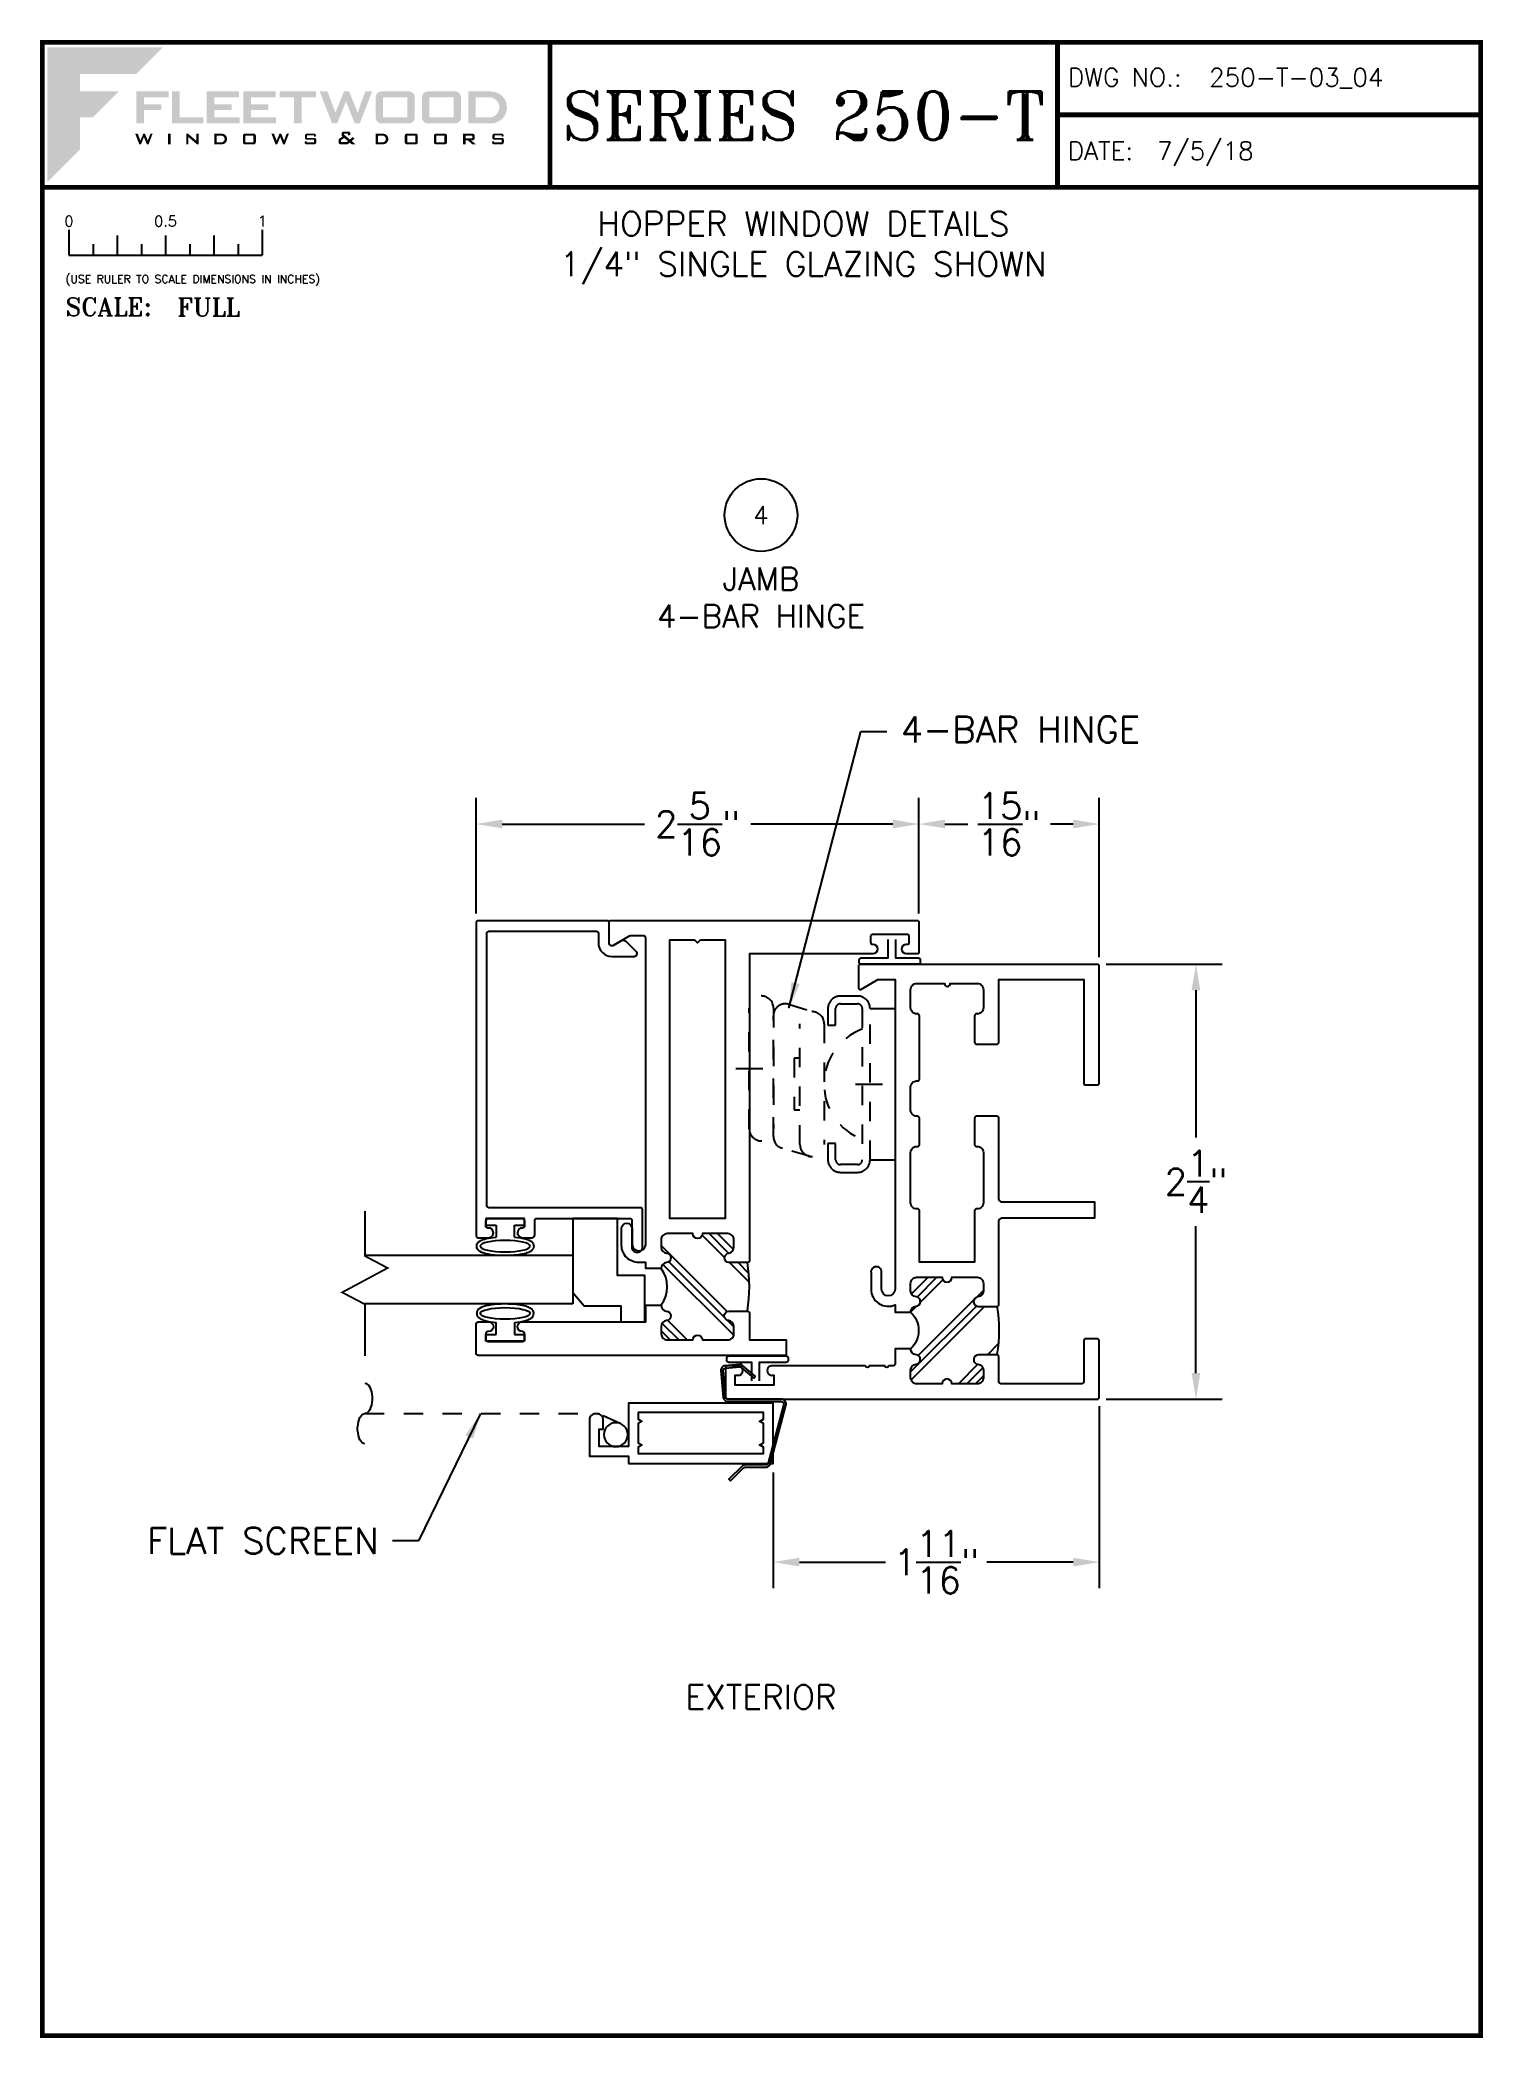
# Paper-space layout 'DETAIL 4' of a CAD drawing. Extents: x 0.3 to 7.8, y 0.1 to 10.4.
# The model-space entities are those that its viewports show. They can reach past a viewport. Long polylines and large blocks are cut down to what shows.
import ezdxf
from ezdxf.enums import TextEntityAlignment as Align

# ---------------------------------------------------------------- set-up
doc = ezdxf.new("R2010")
doc.units = 0
doc.header["$LTSCALE"] = 0.25
doc.header["$MEASUREMENT"] = 0
doc.linetypes.add('HIDDEN', pattern=[0.375, 0.25, -0.125])
doc.layers.get('0').update_dxf_attribs({"linetype": 'CONTINUOUS'})
doc.layers.get('DEFPOINTS').update_dxf_attribs({"linetype": 'CONTINUOUS'})
for name, color, linetype in [('DIM', 7, 'CONTINUOUS'), ('FRAME', 1, 'CONTINUOUS'), ('GLASS', 7, 'CONTINUOUS'), ('MISC', 7, 'CONTINUOUS'), ('SCREEN', 92, 'CONTINUOUS'), ('SCREEN_CLIP', 7, 'CONTINUOUS'), ('TEXT', 7, 'CONTINUOUS'), ('VENT', 5, 'CONTINUOUS')]:
    doc.layers.add(name, color=color, linetype=linetype)
doc.layers.add('VP', color=40, linetype='CONTINUOUS', plot=False)
doc.layers.get('VP').off()
doc.styles.add('ROMANS', font='romans')
doc.styles.add('ROMANT', font='romant')
doc.styles.add('SIMPLEX-094', font='simplex.shx', dxfattribs={"height": 0.094})
doc.styles.get("Standard").update_dxf_attribs({"font": 'simplex.shx'})
doc.dimstyles.new('FULL SCALE', dxfattribs={"dimscale": 0.75, "dimtxt": 0.18, "dimasz": 0.18, "dimexe": 0.18, "dimexo": 0.0625, "dimgap": 0.096, "dimtad": 0, "dimtih": 1, "dimtoh": 1, "dimdec": 4, "dimzin": 0, "dimdsep": 46, "dimlunit": 5, "dimtxsty": 'Standard', "dimcen": 0.09, "dimadec": 0, "dimazin": 0, "dimtfac": 1, "dimtdec": 4, "dimtofl": 0, "dimtmove": 0, "dimatfit": 3, "dimfxl": 0, "dimtolj": 1, "dimtzin": 0, "dimarcsym": 0})

# ---------------------------------------------------------------- blocks, each defined once
blk = doc.blocks.new('sectball')
blk.add_circle((0, 0), 0.125)
blk.add_attdef('NO', text='', height=0.062).set_placement((0, 0), align=Align.MIDDLE_CENTER)
for tag, p in [('LINE1', (0, -0.2588)), ('LINE2', (0, -0.3864)), ('LINE3', (0, -0.5214))]:
    blk.add_attdef(tag, text='', height=0.078).set_placement(p, align=Align.CENTER)
blk = doc.blocks.new('Fleetwood_Logo_6-10-15')
h = blk.add_hatch(color=154)
h.dxf.hatch_style = 1
h.paths.add_polyline_path([(0.2526, -0.0017), (0.0019, -0.0017), (0.0019, -0.2942), (0.0725, -0.2236), (0.0725, -0.1535), (0.1007, -0.1535), (0.1567, -0.0976), (0.0725, -0.0976), (0.0725, -0.0596), (0.1946, -0.0596)])
h = blk.add_hatch(color=251)
h.dxf.hatch_style = 1
h.paths.add_polyline_path([(0.2487, -0.1256), (0.2112, -0.1256), (0.2112, -0.1102), (0.2647, -0.1102), (0.2647, -0.0976), (0.1946, -0.0976), (0.1946, -0.1667), (0.2112, -0.1667), (0.2112, -0.1377), (0.2487, -0.1377)])
h = blk.add_hatch(color=251)
h.dxf.hatch_style = 1
h.paths.add_polyline_path([(0.2886, -0.0976), (0.272, -0.0976), (0.272, -0.1667), (0.3401, -0.1667), (0.3401, -0.1535), (0.2886, -0.1535)])
h = blk.add_hatch(color=251)
h.dxf.hatch_style = 1
h.paths.add_polyline_path([(0.4175, -0.0976), (0.3474, -0.0976), (0.3474, -0.1667), (0.4185, -0.1667), (0.4185, -0.1534), (0.364, -0.1534), (0.364, -0.1377), (0.4015, -0.1377), (0.4015, -0.1256), (0.364, -0.1256), (0.364, -0.1102), (0.4175, -0.1102)])
h = blk.add_hatch(color=251)
h.dxf.hatch_style = 1
h.paths.add_polyline_path([(0.4965, -0.0976), (0.4264, -0.0976), (0.4264, -0.1667), (0.4975, -0.1667), (0.4975, -0.1534), (0.443, -0.1534), (0.443, -0.1377), (0.4804, -0.1377), (0.4804, -0.1256), (0.443, -0.1256), (0.443, -0.1102), (0.4965, -0.1102)])
h = blk.add_hatch(color=251)
h.dxf.hatch_style = 1
h.paths.add_polyline_path([(0.5842, -0.0976), (0.5054, -0.0976), (0.5054, -0.1102), (0.5365, -0.1102), (0.5365, -0.1667), (0.5531, -0.1667), (0.5531, -0.1102), (0.5842, -0.1102)])
h = blk.add_hatch(color=251)
h.dxf.hatch_style = 1
h.paths.add_polyline_path([(0.6089, -0.0976), (0.5921, -0.0976), (0.6188, -0.1667), (0.63, -0.1667), (0.6489, -0.1192), (0.6679, -0.1667), (0.6789, -0.1667), (0.7056, -0.0976), (0.6908, -0.0976), (0.6742, -0.1433), (0.6558, -0.0976), (0.6446, -0.0976), (0.6261, -0.1433)])
h = blk.add_hatch(color=251)
h.dxf.hatch_style = 1
h.paths.add_polyline_path([(0.7853, -0.0976), (0.726, -0.0976, 0.414214), (0.7133, -0.1102), (0.7133, -0.154, 0.414214), (0.726, -0.1667), (0.7853, -0.1667, 0.414214), (0.798, -0.154), (0.798, -0.1102, 0.414214)])
h.paths.add_polyline_path([(0.7819, -0.1102), (0.7819, -0.154), (0.7294, -0.154), (0.7294, -0.1102)], flags=16)
h = blk.add_hatch(color=251)
h.dxf.hatch_style = 1
h.paths.add_polyline_path([(0.8856, -0.0976), (0.8262, -0.0976, 0.414214), (0.8136, -0.1102), (0.8136, -0.154, 0.414214), (0.8262, -0.1667), (0.8856, -0.1667, 0.414214), (0.8982, -0.154), (0.8982, -0.1102, 0.414214)])
h.paths.add_polyline_path([(0.8822, -0.1102), (0.8822, -0.154), (0.8296, -0.154), (0.8296, -0.1102)], flags=16)
h = blk.add_hatch(color=251)
h.dxf.hatch_style = 1
h.paths.add_polyline_path([(0.9632, -0.0976), (0.914, -0.0976), (0.914, -0.1667), (0.9632, -0.1667, 1)])
h.paths.add_polyline_path([(0.9301, -0.1102), (0.9593, -0.1102, -1), (0.9593, -0.154), (0.9301, -0.154)], flags=16)
h = blk.add_hatch(color=7)
h.dxf.hatch_style = 1
h.paths.add_polyline_path([(0.2301, -0.1891), (0.2251, -0.1891), (0.2196, -0.2043), (0.2134, -0.1891), (0.2097, -0.1891), (0.2035, -0.2043), (0.1978, -0.1891), (0.1922, -0.1891), (0.2011, -0.2121), (0.2048, -0.2121), (0.2112, -0.1963), (0.2175, -0.2121), (0.2212, -0.2121)])
h = blk.add_hatch(color=7)
h.dxf.hatch_style = 1
h.paths.add_polyline_path([(0.2691, -0.1891), (0.2637, -0.1891), (0.2637, -0.2118), (0.2637, -0.2121), (0.2691, -0.2121)])
h = blk.add_hatch(color=7)
h.dxf.hatch_style = 1
h.paths.add_polyline_path([(0.3077, -0.1964), (0.3259, -0.2121), (0.3298, -0.2121), (0.3298, -0.1891), (0.325, -0.1891), (0.325, -0.2047), (0.3067, -0.1891), (0.3029, -0.1891), (0.3029, -0.2121), (0.3077, -0.2121)])
h = blk.add_hatch(color=7)
h.dxf.hatch_style = 1
h.paths.add_polyline_path([(0.3801, -0.1891), (0.3637, -0.1891), (0.3637, -0.2121), (0.3801, -0.2121, 1)])
h.paths.add_polyline_path([(0.3691, -0.2079), (0.3691, -0.1933), (0.3788, -0.1933, -1), (0.3788, -0.2079)], flags=16)
h = blk.add_hatch(color=7)
h.dxf.hatch_style = 1
h.paths.add_polyline_path([(0.4537, -0.2079), (0.4537, -0.1933, 0.414214), (0.4495, -0.1891), (0.4297, -0.1891, 0.414214), (0.4255, -0.1933), (0.4255, -0.2079, 0.414214), (0.4297, -0.2121), (0.4495, -0.2121, 0.414214)])
h.paths.add_polyline_path([(0.4308, -0.2079), (0.4308, -0.1933), (0.4484, -0.1933), (0.4484, -0.2079)], flags=16)
h = blk.add_hatch(color=7)
h.dxf.hatch_style = 1
h.paths.add_polyline_path([(0.5253, -0.1891), (0.5203, -0.1891), (0.5148, -0.2043), (0.5087, -0.1891), (0.5049, -0.1891), (0.4988, -0.2043), (0.493, -0.1891), (0.4874, -0.1891), (0.4963, -0.2121), (0.5001, -0.2121), (0.5064, -0.1963), (0.5127, -0.2121), (0.5164, -0.2121)])
h = blk.add_hatch(color=7)
h.dxf.hatch_style = 1
h.paths.add_polyline_path([(0.5801, -0.1891), (0.5643, -0.1891, 0.414214), (0.56, -0.1933), (0.56, -0.1981, 0.414214), (0.5643, -0.2024), (0.58, -0.2024), (0.58, -0.2078), (0.5637, -0.2078), (0.5637, -0.2052), (0.5591, -0.2062), (0.5591, -0.2078, 0.414214), (0.5634, -0.2121), (0.5805, -0.2121, 0.414214), (0.5848, -0.2078), (0.5848, -0.2024, 0.414214), (0.5805, -0.1982), (0.5648, -0.1982), (0.5648, -0.193), (0.5798, -0.193), (0.5798, -0.1958), (0.5843, -0.1948), (0.5843, -0.1933, 0.414214)])
h = blk.add_hatch(color=7)
h.dxf.hatch_style = 1
h.paths.add_polyline_path([(0.645, -0.1913, -0.222262), (0.6447, -0.1906), (0.6447, -0.1892), (0.6535, -0.1892), (0.6535, -0.193), (0.6587, -0.1918), (0.6587, -0.189, 0.414214), (0.6544, -0.1847), (0.6437, -0.1847, 0.414214), (0.6394, -0.189), (0.6394, -0.1922, 0.222262), (0.6407, -0.1948), (0.6415, -0.1955), (0.6345, -0.1998, 0.260684), (0.6329, -0.2027), (0.6329, -0.2078, 0.414214), (0.6372, -0.2121), (0.6514, -0.2121, 0.17577), (0.6536, -0.2113), (0.657, -0.2085), (0.6614, -0.2121), (0.6699, -0.2121), (0.6613, -0.2049), (0.6676, -0.1997), (0.6637, -0.1964), (0.6574, -0.2017)])
h.paths.add_polyline_path([(0.6532, -0.2052), (0.6509, -0.2072, -0.17577), (0.6502, -0.2074), (0.6382, -0.2074), (0.6382, -0.2033, -0.260684), (0.6387, -0.2025), (0.6451, -0.1985)], flags=16)
h = blk.add_hatch(color=7)
h.dxf.hatch_style = 1
h.paths.add_polyline_path([(0.7294, -0.1891), (0.713, -0.1891), (0.713, -0.2121), (0.7294, -0.2121, 1)])
h.paths.add_polyline_path([(0.7184, -0.2079), (0.7184, -0.1933), (0.7281, -0.1933, -1), (0.7281, -0.2079)], flags=16)
h = blk.add_hatch(color=7)
h.dxf.hatch_style = 1
h.paths.add_polyline_path([(0.8045, -0.2079), (0.8045, -0.1933, 0.414214), (0.8003, -0.1891), (0.7805, -0.1891, 0.414214), (0.7763, -0.1933), (0.7763, -0.2079, 0.414214), (0.7805, -0.2121), (0.8003, -0.2121, 0.414214)])
h.paths.add_polyline_path([(0.7816, -0.2079), (0.7816, -0.1933), (0.7992, -0.1933), (0.7992, -0.2079)], flags=16)
h = blk.add_hatch(color=7)
h.dxf.hatch_style = 1
h.paths.add_polyline_path([(0.8678, -0.2079), (0.8678, -0.1933, 0.414214), (0.8636, -0.1891), (0.8438, -0.1891, 0.414214), (0.8396, -0.1933), (0.8396, -0.2079, 0.414214), (0.8438, -0.2121), (0.8636, -0.2121, 0.414214)])
h.paths.add_polyline_path([(0.8449, -0.2079), (0.8449, -0.1933), (0.8624, -0.1933), (0.8624, -0.2079)], flags=16)
h = blk.add_hatch(color=7)
h.dxf.hatch_style = 1
h.paths.add_polyline_path([(0.9277, -0.1993), (0.9277, -0.1933, 0.414214), (0.9235, -0.1891), (0.9028, -0.1891), (0.9028, -0.2121), (0.9082, -0.2121), (0.9082, -0.2035), (0.9131, -0.2035), (0.9224, -0.2121), (0.9303, -0.2121), (0.9197, -0.2035), (0.9235, -0.2035, 0.414214)])
h.paths.add_polyline_path([(0.9082, -0.1993), (0.9082, -0.1933), (0.9214, -0.1933, -0.414214), (0.9224, -0.1943), (0.9224, -0.1983, -0.414214), (0.9214, -0.1993)], flags=16)
h = blk.add_hatch(color=7)
h.dxf.hatch_style = 1
h.paths.add_polyline_path([(0.9867, -0.1982), (0.971, -0.1982), (0.971, -0.193), (0.9859, -0.193), (0.9859, -0.1958), (0.9905, -0.1948), (0.9905, -0.1933, 0.414214), (0.9863, -0.1891), (0.9705, -0.1891, 0.414214), (0.9662, -0.1933), (0.9662, -0.1981, 0.414214), (0.9705, -0.2024), (0.9862, -0.2024), (0.9862, -0.2078), (0.9699, -0.2078), (0.9699, -0.2052), (0.9653, -0.2062), (0.9653, -0.2078, 0.414214), (0.9696, -0.2121), (0.9867, -0.2121, 0.414214), (0.991, -0.2078), (0.991, -0.2024, 0.414214)])
blk = doc.blocks.new('A-SIZE_P')
at = {"const_width": 0.025}
blk.add_lwpolyline([(0.313, 0.125), (7.751, 0.125), (7.751, 10.437), (0.313, 10.437)], close=True, dxfattribs=at)
for points in [[(2.938, 10.437), (2.938, 9.687)], [(5.563, 10.437), (5.563, 9.687)], [(5.563, 10.062), (7.751, 10.062)], [(0.313, 9.687), (7.751, 9.687)]]:
    blk.add_lwpolyline(points, dxfattribs=at)
at = {"xscale": 2.387023416083395, "yscale": 2.387023416083395, "zscale": 2.387023416083395}
blk.add_blockref('Fleetwood_Logo_6-10-15', (0.334, 10.416), dxfattribs=at)
for s, style, p in [('DWG NO.:', 'SIMPLEX-094', (5.617, 10.209)), ('DATE:', 'SIMPLEX-094', (5.616, 9.829)), ('SCALE:', 'ROMANT', (0.433, 9.022))]:
    blk.add_text(s, height=0.094, dxfattribs=dict(style=style)).set_placement(p)
for tag, p, style in [('DWG_NO', (6.346, 10.209), 'SIMPLEX-094'), ('DATE', (6.077, 9.829), 'SIMPLEX-094'), ('SCALE', (1.011, 9.02), 'ROMANT')]:
    blk.add_attdef(tag, p, '', height=0.094, dxfattribs=dict(style=style))
for tag, height, style, width, p, p2 in [('DWG_NO_F', 0.094, 'SIMPLEX-094', 1.745692, (6.347, 10.209), (7.683, 10.209)), ('PRODUCT', 0.25, 'ROMANT', 1.390728, (3.001, 9.934), (5.5, 9.934))]:
    blk.add_attdef(tag, text='', height=height, dxfattribs=dict(style=style, width=width)).set_placement(p, p2, align=Align.FIT)
blk = doc.blocks.new('Full')
for p, q in [((0.137, -0.219), (0.137, -0.35)), ((0.262, -0.294), (0.262, -0.35)), ((0.387, -0.249), (0.387, -0.35)), ((0.512, -0.294), (0.512, -0.35)), ((0.637, -0.249), (0.637, -0.35)), ((0.762, -0.294), (0.762, -0.35)), ((0.887, -0.249), (0.887, -0.35)), ((1.012, -0.294), (1.012, -0.35)), ((1.137, -0.219), (1.137, -0.35)), ((0.137, -0.35), (1.137, -0.35))]:
    blk.add_line(p, q)
for s, p in [('0', (0.137, -0.219)), ('0.5', (0.637, -0.219)), ('1', (1.137, -0.219))]:
    blk.add_text(s, height=0.055).set_placement(p, align=Align.BOTTOM_CENTER)
at = {"style": 'ROMANS'}
blk.add_text('(USE RULER TO SCALE DIMENSIONS IN INCHES)', height=0.04115, dxfattribs=at).set_placement((0.12, -0.495))
blk = doc.blocks.new('*D177')
at = {"layer": 'DEFPOINTS', "color": 0}
for p in [(5.779, 3.428), (4.093, 3.086), (4.093, 2.575)]:
    blk.add_point(p, dxfattribs=at)
at = {"layer": 'DIM', "color": 0, "lineweight": -2}
for p, q in [((5.779, 3.381), (5.779, 2.44)), ((4.093, 3.039), (4.093, 2.44)), ((4.228, 2.575), (4.674, 2.575)), ((5.644, 2.575), (5.197, 2.575))]:
    blk.add_line(p, q, dxfattribs=at)
at = {"layer": 'DIM', "color": 0}
for points in [[(4.228, 2.597), (4.228, 2.552), (4.093, 2.575)], [(5.644, 2.597), (5.644, 2.552), (5.779, 2.575)]]:
    blk.add_solid(points, dxfattribs=at)
at = {"layer": 'DIM', "color": 0, "insert": (4.936, 2.575), "char_height": 0.135, "attachment_point": 5}
blk.add_mtext('\\A1;1{\\H1.000000x;\\S11/16;}"', dxfattribs=at)
blk = doc.blocks.new('*D178')
at = {"layer": 'DEFPOINTS', "color": 0}
for p in [(5.769, 5.668), (5.769, 3.418), (6.279, 3.418)]:
    blk.add_point(p, dxfattribs=at)
at = {"layer": 'DIM', "color": 0, "lineweight": -2}
for p, q in [((5.815, 5.668), (6.414, 5.668)), ((6.279, 5.533), (6.279, 4.772)), ((6.279, 3.553), (6.279, 4.313)), ((5.815, 3.418), (6.414, 3.418))]:
    blk.add_line(p, q, dxfattribs=at)
at = {"layer": 'DIM', "color": 0}
for points in [[(6.256, 5.533), (6.301, 5.533), (6.279, 5.668)], [(6.256, 3.553), (6.301, 3.553), (6.279, 3.418)]]:
    blk.add_solid(points, dxfattribs=at)
at = {"layer": 'DIM', "color": 0, "insert": (6.279, 4.543), "char_height": 0.135, "attachment_point": 5}
blk.add_mtext('\\A1;2{\\H1.000000x;\\S1/4;}"', dxfattribs=at)
blk = doc.blocks.new('*D179')
at = {"layer": 'DEFPOINTS', "color": 0}
for p in [(4.846, 6.393), (4.846, 5.883), (5.779, 5.658)]:
    blk.add_point(p, dxfattribs=at)
at = {"layer": 'DIM', "color": 0, "lineweight": -2}
for p, q in [((4.846, 5.93), (4.846, 6.528)), ((5.779, 5.705), (5.779, 6.528)), ((4.981, 6.393), (5.099, 6.393)), ((5.644, 6.393), (5.526, 6.393))]:
    blk.add_line(p, q, dxfattribs=at)
at = {"layer": 'DIM', "color": 0}
for points in [[(4.981, 6.416), (4.981, 6.371), (4.846, 6.393)], [(5.644, 6.416), (5.644, 6.371), (5.779, 6.393)]]:
    blk.add_solid(points, dxfattribs=at)
at = {"layer": 'DIM', "color": 0, "insert": (5.312, 6.393), "char_height": 0.135, "attachment_point": 5}
blk.add_mtext('\\A1;{\\H1.000000x;\\S15/16;}"', dxfattribs=at)
blk = doc.blocks.new('*D180')
at = {"layer": 'DEFPOINTS', "color": 0}
for p in [(4.846, 6.393), (2.556, 5.883), (4.846, 5.883)]:
    blk.add_point(p, dxfattribs=at)
at = {"layer": 'DIM', "color": 0, "lineweight": -2}
for p, q in [((2.556, 5.93), (2.556, 6.528)), ((4.846, 5.93), (4.846, 6.528)), ((2.691, 6.393), (3.427, 6.393)), ((4.711, 6.393), (3.976, 6.393))]:
    blk.add_line(p, q, dxfattribs=at)
at = {"layer": 'DIM', "color": 0}
for points in [[(2.691, 6.416), (2.691, 6.371), (2.556, 6.393)], [(4.711, 6.416), (4.711, 6.371), (4.846, 6.393)]]:
    blk.add_solid(points, dxfattribs=at)
at = {"layer": 'DIM', "color": 0, "insert": (3.701, 6.393), "char_height": 0.135, "attachment_point": 5}
blk.add_mtext('\\A1;2{\\H1.000000x;\\S5/16;}"', dxfattribs=at)
blk = doc.blocks.new('A$C5B811888')
at = {"layer": 'MISC', "linetype": 'Continuous'}
for points in [[(0.0319, 0), (0.0319, 0.024), (0.0025, 0.024, -0.414214), (0, 0.0265), (0, 0.0297, -0.414214), (0.0025, 0.0322), (0.0765, 0.0322, -0.414214), (0.079, 0.0297)], [(0.079, 0.0297), (0.079, 0.0265, -0.414214), (0.0765, 0.024), (0.0414, 0.024), (0.0414, 0)]]:
    blk.add_lwpolyline(points, format="xyb", dxfattribs=at)
blk = doc.blocks.new('05P86-BLOCK-IG')
h = blk.add_hatch()
h.set_pattern_fill('PLAST', angle=45, style=0)
h.paths.add_polyline_path([(0.544, 1.12, -1), (0.544, 1.17), (0.544, 1.302, 0.414214), (0.512, 1.333), (0.474, 1.333, 0.38311), (0.443, 1.305, -0.947716), (0.393, 1.308), (0.393, 1.403, 0.081165), (0.143, 1.403), (0.143, 1.308, -0.947716), (0.094, 1.305, 0.38311), (0.063, 1.333), (0.024, 1.333, 0.414214), (-0.007, 1.302), (-0.007, 1.17, -1), (-0.007, 1.12), (-0.007, 0.988, 0.414214), (0.024, 0.957), (0.063, 0.957, 0.38311), (0.094, 0.985, -0.898027), (0.143, 0.985, 0.38311), (0.174, 0.957, -0.436275), (0.363, 0.957, 0.38311), (0.394, 0.985, -0.898027), (0.443, 0.985, 0.38311), (0.474, 0.957), (0.512, 0.957, 0.414214), (0.544, 0.988)])
for points in [[(0.003, 1.852, 0.414214), (-0.007, 1.842), (-0.007, 1.423, 0.414214), (0.003, 1.413), (0.134, 1.413, -0.414214), (0.143, 1.403), (0.143, 1.308, -0.947716), (0.094, 1.305, 0.38311), (0.063, 1.333), (0.024, 1.333, 0.414214), (-0.007, 1.302), (-0.007, 1.17, -1), (-0.007, 1.12), (-0.007, 0.988, 0.414214), (0.024, 0.957), (0.063, 0.957, 0.38311), (0.094, 0.985, -0.898027), (0.143, 0.985, 0.38311), (0.174, 0.957), (0.174, 0.877), (0.097, 0.877, 0.414214), (0.086, 0.867), (0.086, 0.847, -0.331679), (0.084, 0.843, 0.745356), (0.084, 0.824, -0.331679), (0.086, 0.82), (0.086, 0.747, -0.331679), (0.084, 0.743, 0.745356), (0.084, 0.724, -0.331679), (0.086, 0.72), (0.086, 0.244, -1.19356), (0.037, 0.244), (0.037, 0.25), (-0.014, 0.25), (-0.014, 0.05), (0.037, 0.05), (0.037, 0.074, -0.596863), (0.086, 0.074), (0.086, 0.01, -0.414214), (0.076, 0), (-0.076, 0, -0.414214), (-0.087, 0.01), (-0.087, 1.922, -0.414214), (-0.076, 1.932), (0.215, 1.932, -0.414214), (0.226, 1.922), (0.226, 1.862, -0.414214), (0.215, 1.852)], [(1.377, 1.298, -0.414214), (1.367, 1.288), (1.23, 1.288, -0.414214), (1.221, 1.298), (1.221, 1.302, 0.414214), (1.19, 1.333), (0.93, 1.333, 0.414214), (0.898, 1.302), (0.898, 1.298, -0.414214), (0.889, 1.288), (0.623, 1.288), (0.623, 1.002), (0.889, 1.002, -0.414214), (0.898, 0.992), (0.898, 0.988, 0.414214), (0.93, 0.957), (1.19, 0.957, 0.414214), (1.221, 0.988), (1.221, 0.992, -0.414214), (1.23, 1.002), (1.367, 1.002, -0.414214), (1.377, 0.992), (1.377, 0.988, 0.414214), (1.407, 0.957), (1.529, 0.957, 0.414214), (1.56, 0.988), (1.56, 0.992, -0.414214), (1.569, 1.002), (1.897, 1.002, -0.414214), (1.907, 0.992), (1.907, 0.988, 0.414214), (1.938, 0.957), (2.032, 0.957, 0.414214), (2.064, 0.988), (2.064, 1.132, -1), (2.064, 1.162), (2.064, 1.302, 0.414214), (2.032, 1.333), (1.938, 1.333, 0.414214), (1.907, 1.302), (1.907, 1.298, -0.414214), (1.897, 1.288), (1.76, 1.288, -0.414214), (1.75, 1.298), (1.75, 1.403, -0.414214), (1.76, 1.413), (2.084, 1.413), (2.084, 1.852), (1.549, 1.852, -0.414214), (1.539, 1.862), (1.539, 1.922, -0.414214), (1.549, 1.932), (2.154, 1.932, -0.414214), (2.163, 1.922), (2.163, 0.697, -0.414214), (2.154, 0.687), (2.042, 0.687, -0.57735), (2.034, 0.702), (2.084, 0.788), (2.084, 0.877), (0.483, 0.877, 1), (0.483, 0.806), (0.567, 0.806, -1.178959), (0.567, 0.752), (0.483, 0.752, -0.536675), (0.401, 0.877), (0.363, 0.877), (0.363, 0.957, 0.38311), (0.394, 0.985, -0.898027), (0.443, 0.985, 0.38311), (0.474, 0.957), (0.512, 0.957, 0.414214), (0.544, 0.988), (0.544, 1.12, -1), (0.544, 1.17), (0.544, 1.302, 0.414214), (0.512, 1.333), (0.474, 1.333, 0.38311), (0.443, 1.305, -0.947716), (0.393, 1.308), (0.393, 1.403, -0.414214), (0.404, 1.413), (0.832, 1.413, 0.414214), (0.852, 1.433), (0.852, 1.909), (0.932, 1.909), (0.932, 1.433, 0.414214), (0.952, 1.413), (1.367, 1.413, -0.414214), (1.377, 1.403)]]:
    blk.add_lwpolyline(points, format="xyb", close=True)
at = {"color": 7}
for centre, radius, start, end in [((0.269, 0.638), 0.775, 80.7195, 99.2805), ((0.269, 0.869), 0.129, 42.8591, 137.1409)]:
    blk.add_arc(centre, radius, start, end, dxfattribs=at)
blk = doc.blocks.new('4-BAR_HINGE')
for p, q in [((0.248, -1.119), (0.123, -1.119)), ((0.248, -1.901), (0.123, -1.901))]:
    blk.add_line(p, q)
at = {"linetype": 'HIDDEN', "ltscale": 0.75}
for p, q in [((0.248, -1.119), (0.248, -1.901)), ((0.288, -1.901), (0.288, -1.119)), ((0.401, -1.054), (0.313, -1.054)), ((0.313, -1.094), (0.401, -1.094)), ((0.426, -1.119), (0.426, -1.204)), ((0.466, -1.204), (0.466, -1.119)), ((0.556, -1.136), (0.701, -1.178)), ((0.426, -1.204), (0.466, -1.204)), ((0.486, -1.823), (0.486, -1.198)), ((0.611, -1.198), (0.611, -1.823)), ((0.748, -1.239), (0.748, -1.864)), ((0.748, -1.904), (0.748, -1.279)), ((0.873, -1.279), (0.873, -1.904)), ((0.641, -1.377), (0.611, -1.377)), ((0.641, -1.644), (0.641, -1.377)), ((0.611, -1.644), (0.641, -1.644)), ((0.466, -1.816), (0.426, -1.816)), ((0.426, -1.816), (0.426, -1.901)), ((0.466, -1.901), (0.466, -1.816)), ((0.401, -1.926), (0.313, -1.926)), ((0.67, -1.924), (0.526, -1.881)), ((0.313, -1.966), (0.401, -1.966))]:
    blk.add_line(p, q, dxfattribs=at)
at = {"linetype": 'Continuous'}
for p, q in [((0.324, -1.51), (0.183, -1.51)), ((0.943, -1.591), (0.802, -1.591))]:
    blk.add_line(p, q, dxfattribs=at)
at = {"linetype": 'HIDDEN', "ltscale": 0.75}
for centre, radius, start, end in [((0.313, -1.119), 0.065, 90, 180), ((0.313, -1.119), 0.025, 90, 180), ((0.401, -1.119), 0.065, 360, 90), ((0.401, -1.119), 0.025, 0, 90), ((0.548, -1.198), 0.0625, 0, 180), ((0.181, -1.51), 0.305, 290.4553, 69.5447), ((0.686, -1.239), 0.062, 0, 75.7192), ((0.81, -1.279), 0.0625, 0, 180), ((0.548, -1.823), 0.0625, 180, 0), ((0.313, -1.901), 0.065, 180, 270), ((0.313, -1.901), 0.025, 180, 270), ((0.401, -1.901), 0.065, 270, 0), ((0.401, -1.901), 0.025, 270, 0), ((0.686, -1.864), 0.062, 255.5579, 0), ((0.81, -1.904), 0.0625, 180, 0)]:
    blk.add_arc(centre, radius, start, end, dxfattribs=at)
blk = doc.blocks.new('05P11-Z-BAR')
h = blk.add_hatch()
h.set_pattern_fill('PLAST', angle=45, style=0)
h.set_pattern_definition([(45, (-0.3846, -1e-07), (-0.176777, 0.176777), []), (45, (-0.4067, 0.0221), (-0.176777, 0.176777), []), (45, (-0.4288, 0.0442), (-0.176777, 0.176777), [])])
h.paths.add_polyline_path([(0.006, 1.12, -0.414214), (-0.018, 1.145, -0.414214), (0.006, 1.17), (0.006, 1.302, 0.414214), (-0.025, 1.333), (-0.063, 1.333, 0.38311), (-0.094, 1.305, -0.947716), (-0.143, 1.308), (-0.143, 1.403, 0.087329), (-0.394, 1.403), (-0.394, 1.308, -1), (-0.443, 1.308, 0.352985), (-0.473, 1.333), (-0.512, 1.333, 0.414214), (-0.544, 1.302), (-0.544, 1.17, -0.414214), (-0.518, 1.145, -0.414214), (-0.544, 1.12), (-0.544, 0.988, 0.414214), (-0.512, 0.957), (-0.474, 0.957, 0.38311), (-0.443, 0.985, -0.898027), (-0.394, 0.985, 0.38311), (-0.363, 0.957, -0.325577), (-0.174, 0.957, 0.363634), (-0.143, 0.982, -0.947716), (-0.094, 0.985, 0.38311), (-0.063, 0.957), (-0.025, 0.957, 0.414214), (0.006, 0.988)])
blk.add_line((-0.087, 0.877), (-0.087, 0.877))
for points in [[(-2.164, 2.28, -0.414214), (-2.154, 2.29), (-2.001, 2.29, -0.414214), (-1.991, 2.28), (-1.991, 2.226, -1), (-2.041, 2.226), (-2.041, 2.23, 0.414214), (-2.051, 2.24), (-2.081, 2.24, 0.414214), (-2.091, 2.23), (-2.091, 2.05, 0.414214), (-2.081, 2.04), (-2.051, 2.04, 0.414214), (-2.041, 2.05), (-2.041, 2.051, -1), (-1.991, 2.051), (-1.991, 1.413), (-0.403, 1.413, -0.414214), (-0.394, 1.403), (-0.394, 1.306, -0.888834), (-0.443, 1.306, 0.377258), (-0.474, 1.333), (-0.512, 1.333, 0.414214), (-0.544, 1.302), (-0.544, 1.17, -1), (-0.544, 1.12), (-0.544, 0.988, 0.414214), (-0.512, 0.957), (-0.474, 0.957, 0.383109), (-0.443, 0.985, -0.898027), (-0.394, 0.985, 0.38311), (-0.363, 0.957), (-0.363, 0.877), (-0.394, 0.877), (-0.394, 0.842, -0.414214), (-0.483, 0.752), (-0.571, 0.752, -1), (-0.571, 0.806), (-0.486, 0.806, 0.859155), (-0.486, 0.877), (-2.074, 0.877, 0.414214), (-2.084, 0.867), (-2.084, 0.797, 0.131652), (-2.082, 0.792), (-2.035, 0.709, -0.577353), (-2.048, 0.687), (-2.154, 0.687, -0.414214), (-2.164, 0.697), (-2.164, 2.28)], [(-0.025, 0.957, 0.414214), (0.006, 0.988), (0.006, 1.12, -1), (0.006, 1.17), (0.006, 1.302, 0.414214), (-0.025, 1.333), (-0.063, 1.333, 0.38311), (-0.094, 1.305, -0.947716), (-0.143, 1.308), (-0.143, 1.403, -0.414214), (-0.133, 1.413), (0.006, 1.413), (0.006, 1.603), (0.086, 1.603), (0.086, 0.01, -0.414214), (0.077, 0), (-0.077, 0, -0.414214), (-0.087, 0.01), (-0.087, 0.064, -1), (-0.037, 0.064), (-0.037, 0.06, 0.414214), (-0.027, 0.05), (0.003, 0.05, 0.414214), (0.014, 0.06), (0.014, 0.24, 0.414214), (0.003, 0.25), (-0.027, 0.25, 0.414214), (-0.037, 0.24), (-0.037, 0.239, -1), (-0.087, 0.239), (-0.087, 0.877), (-0.174, 0.877), (-0.174, 0.957, 0.363634), (-0.143, 0.982, -0.947716), (-0.094, 0.985, 0.38311), (-0.063, 0.957), (-0.025, 0.957)]]:
    blk.add_lwpolyline(points, format="xyb")
blk.add_lwpolyline([(-2.063, 1.16), (-2.063, 1.288), (-0.623, 1.288), (-0.623, 1.002), (-2.063, 1.002), (-2.063, 1.129), (-2.048, 1.145)], close=True)
at = {"color": 7}
for centre, radius, start, end in [((-0.269, 0.638), 0.775, 80.7195, 99.2805), ((-0.269, 0.828), 0.16, 53.9319, 126.0681)]:
    blk.add_arc(centre, radius, start, end, dxfattribs=at)
blk = doc.blocks.new('05P05-.25in_GLASS_STOP')
for p, q in [((-0.588, 0.25), (-0.623, 0.25)), ((-0.623, 0.25), (-0.623, 0.05)), ((-0.588, 0.198), (-0.588, 0.25)), ((-0.022, 0.198), (-0.022, 0.25)), ((-0.022, 0.25), (0.013, 0.25)), ((0.013, 0.25), (0.013, 0.05)), ((-0.526, 0.198), (-0.588, 0.198)), ((-0.084, 0.198), (-0.022, 0.198)), ((-0.623, 0.05), (-0.588, 0.05)), ((-0.588, 0.05), (-0.588, 0.103)), ((-0.588, 0.103), (-0.526, 0.103)), ((-0.022, 0.103), (-0.084, 0.103)), ((-0.022, 0.05), (-0.022, 0.103)), ((0.013, 0.05), (-0.022, 0.05))]:
    blk.add_line(p, q)
blk.add_lwpolyline([(-2.048, 0.632, 0.414214), (-1.978, 0.702), (-1.978, 0.817, 0.668179), (-2.003, 0.828), (-2.053, 0.778, 0.339454), (-2.057, 0.748), (-2.035, 0.71, -0.57735), (-2.048, 0.687), (-2.153, 0.687, 0.414214), (-2.163, 0.677), (-2.163, 0.01, 0.414214), (-2.153, 0), (-0.533, 0, 0.414214), (-0.523, 0.01), (-0.523, 0.064, 0.414214), (-0.548, 0.089), (-0.549, 0.089, 0.414214), (-0.573, 0.064), (-0.573, 0.06, -0.414214), (-0.583, 0.05), (-0.608, 0.05, -0.414214), (-0.623, 0.065), (-0.623, 0.235, -0.414214), (-0.608, 0.25), (-0.583, 0.25, -0.414214), (-0.573, 0.24), (-0.573, 0.239, 0.414214), (-0.549, 0.214), (-0.548, 0.214, 0.414214), (-0.523, 0.239), (-0.523, 0.288, 0.414214), (-0.538, 0.303), (-0.613, 0.303, -0.414214), (-0.623, 0.313), (-0.623, 0.795, -0.414214), (-0.613, 0.805), (-0.474, 0.805, 0.414214), (-0.447, 0.832), (-0.447, 0.833, 0.414214), (-0.474, 0.86), (-0.668, 0.86, 0.414214), (-0.678, 0.85), (-0.678, 0.065, -0.414214), (-0.688, 0.055), (-2.098, 0.055, -0.414214), (-2.108, 0.065), (-2.108, 0.622, -0.414214), (-2.098, 0.632)], format="xyb", close=True)
at = {"extrusion": (0, 0, -1)}
blk.add_ellipse((-0.479, 0.15), major_axis=(0, 0.129), ratio=0.232303, dxfattribs=at)
blk.add_ellipse((-0.131, 0.15), major_axis=(0, 0.129), ratio=0.232303)
for points in [[(-0.526, 0.198), (-0.524, 0.219), (-0.521, 0.239), (-0.512, 0.269), (-0.508, 0.28), (-0.495, 0.294), (-0.487, 0.298), (-0.479, 0.298), (-0.468, 0.298), (-0.46, 0.292), (-0.451, 0.279), (-0.447, 0.272), (-0.437, 0.244), (-0.433, 0.215), (-0.428, 0.136), (-0.432, 0.085), (-0.444, 0.034), (-0.448, 0.022), (-0.464, 0.005), (-0.478, 0), (-0.499, 0.008), (-0.504, 0.016), (-0.512, 0.032), (-0.515, 0.041), (-0.522, 0.067), (-0.524, 0.084), (-0.526, 0.103)], [(-0.084, 0.198), (-0.086, 0.219), (-0.089, 0.239), (-0.098, 0.269), (-0.102, 0.28), (-0.115, 0.294), (-0.123, 0.298), (-0.131, 0.298), (-0.142, 0.298), (-0.15, 0.292), (-0.159, 0.279), (-0.163, 0.272), (-0.173, 0.244), (-0.177, 0.215), (-0.182, 0.136), (-0.178, 0.085), (-0.166, 0.034), (-0.162, 0.022), (-0.146, 0.005), (-0.132, 0), (-0.111, 0.008), (-0.106, 0.016), (-0.098, 0.032), (-0.095, 0.041), (-0.088, 0.067), (-0.086, 0.084), (-0.084, 0.103)]]:
    blk.add_open_spline(points, degree=3, knots=[5.075676, 5.075676, 5.075676, 5.075676, 5.596595, 5.596595, 6.055763, 6.055763, 6.283185, 6.283185, 6.283185, 6.572914, 6.572914, 6.862642, 6.862642, 7.608886, 7.608886, 8.676451, 8.676451, 9.18434, 9.18434, 9.518242, 9.518242, 9.852144, 9.852144, 10.186046, 10.186046, 10.631436, 10.631436, 10.631436, 10.631436])
blk = doc.blocks.new('114-FLAT_SCREEN')
blk.add_line((0.142, 0.603), (0.142, 0.602))
at = {"linetype": 'HIDDEN'}
blk.add_line((0.194, 0.481), (0.144, 0.59), dxfattribs=at)
blk.add_lwpolyline([(0.399, 0.442), (0.399, -0.307), (0.087, -0.307), (0.087, 0.442), (0.312, 0.442), (0.312, 0.593), (0.222, 0.593), (0.222, 0.572), (0.172, 0.572, -0.414214), (0.142, 0.602), (0.142, 0.613, -0.414214), (0.172, 0.643), (0.362, 0.643), (0.362, 0.442)], format="xyb", close=True)
blk.add_lwpolyline([(0.292, -0.257), (0.193, -0.257), (0.182, -0.237), (0.17, -0.257), (0.136, -0.257), (0.136, 0.392), (0.17, 0.392), (0.182, 0.372), (0.193, 0.392), (0.292, 0.392), (0.303, 0.372), (0.315, 0.392), (0.348, 0.392), (0.348, -0.257), (0.315, -0.257), (0.303, -0.237)], close=True)
blk.add_circle((0.25, 0.507), 0.0618)

msp = doc.modelspace()

# ---------------------------------------------------------------- linework, layer by layer
at = {"layer": 'GLASS', "color": 7, "linetype": 'Continuous'}
for p, q in [((1.305, 17.751), (0.23, 17.751)), ((1.305, 17.501), (0.227, 17.501))]:
    msp.add_line(p, q, dxfattribs=at)
at = {"layer": 'MISC', "const_width": 0.0094}
msp.add_lwpolyline([(0.23, 17.982), (0.23, 17.749), (0.347, 17.687), (0.112, 17.561), (0.23, 17.499), (0.23, 17.232)], dxfattribs=at)
at = {"layer": 'MISC', "linetype": 'Continuous'}
for points in [[(1.678, 17.407), (1.678, 17.649), (1.536, 17.649), (1.536, 17.943), (1.305, 17.943), (1.305, 17.561)], [(1.305, 17.561), (1.364, 17.492), (1.553, 17.492), (1.553, 17.407)]]:
    msp.add_lwpolyline(points, dxfattribs=at)
for points in [[(2.23, 17.103), (2.23, 17.199), (2.112, 17.199, -0.414214), (2.102, 17.209), (2.102, 17.222, -0.414214), (2.112, 17.232), (2.408, 17.232, -0.414214), (2.418, 17.222)], [(2.418, 17.222), (2.418, 17.209, -0.414214), (2.408, 17.199), (2.268, 17.199), (2.268, 17.103)]]:
    msp.add_lwpolyline(points, format="xyb", dxfattribs=at)
at = {"layer": 'SCREEN', "linetype": 'HIDDEN'}
msp.add_line((0.23, 16.934), (1.427, 16.934), dxfattribs=at)
at = {"layer": 'SCREEN', "flags": 128}
for points in [[(0.23, 17.091), (0.236, 17.089), (0.243, 17.085), (0.249, 17.079), (0.255, 17.07), (0.259, 17.06), (0.263, 17.047), (0.265, 17.034), (0.267, 17.02), (0.267, 17.005), (0.265, 16.991), (0.263, 16.977), (0.259, 16.965), (0.255, 16.954), (0.249, 16.946), (0.243, 16.939), (0.236, 16.935), (0.23, 16.934)], [(0.23, 16.777), (0.223, 16.779), (0.216, 16.783), (0.21, 16.789), (0.204, 16.798), (0.2, 16.808), (0.196, 16.821), (0.194, 16.834), (0.192, 16.848), (0.192, 16.863), (0.194, 16.877), (0.196, 16.891), (0.2, 16.903), (0.204, 16.913), (0.21, 16.922), (0.216, 16.929), (0.223, 16.933), (0.23, 16.934)]]:
    msp.add_lwpolyline(points, dxfattribs=at)
at = {"layer": 'SCREEN_CLIP'}
msp.add_lwpolyline([(2.083, 17.158, -0.414214), (2.092, 17.169), (2.168, 17.176, -0.198912), (2.175, 17.173), (2.241, 17.118), (2.248, 17.127), (2.183, 17.183, 0.198912), (2.166, 17.188), (2.091, 17.181, 0.414214), (2.071, 17.157), (2.083, 17.017, 0.388879), (2.105, 16.997), (2.381, 16.997, -0.493145), (2.395, 16.978), (2.315, 16.679, -0.339454), (2.301, 16.668), (2.195, 16.668, 0.198912), (2.18, 16.662), (2.112, 16.594), (2.12, 16.586), (2.188, 16.653, -0.198912), (2.195, 16.656), (2.301, 16.656, 0.339454), (2.327, 16.676), (2.407, 16.975, 0.493145), (2.381, 17.009), (2.105, 17.009, -0.388879), (2.095, 17.018)], format="xyb", close=True, dxfattribs=at)
at = {"layer": 'TEXT'}
msp.add_line((1.305, 17.749), (1.305, 17.501), dxfattribs=at)

# ---------------------------------------------------------------- block references
at = {"layer": 'FRAME', "xscale": -1, "rotation": 270}
msp.add_blockref('05P86-BLOCK-IG', (2.095, 17.095), dxfattribs=at)
at = {"layer": 'GLASS', "rotation": 180}
msp.add_blockref('4-BAR_HINGE', (3.09, 17.128), dxfattribs=at)
at = {"layer": 'MISC', "xscale": 4, "yscale": 4, "zscale": 4, "rotation": 180}
msp.add_blockref('A$C5B811888', (3.102, 19.387), dxfattribs=at)
at = {"layer": 'SCREEN', "xscale": -1, "rotation": 90}
msp.add_blockref('114-FLAT_SCREEN', (2.034, 17.075), dxfattribs=at)
at = {"layer": 'VENT', "rotation": 269.9999999999999}
for name in ['05P05-.25in_GLASS_STOP', '05P11-Z-BAR']:
    msp.add_blockref(name, (0.805, 17.321), dxfattribs=at)

psp = doc.layouts.new('DETAIL 4')

# ---------------------------------------------------------------- block references
at = {"layer": 'DIM', "xscale": 1.504, "yscale": 1.504, "zscale": 1.504}
psp.add_blockref('sectball', (4.02948, 7.99159), dxfattribs=at).add_auto_attribs({'NO': '4', 'LINE1': 'JAMB', 'LINE2': '4-BAR HINGE'})
at = {"layer": 'GLASS'}
ref = psp.add_blockref('A-SIZE_P', (0, 0), dxfattribs=at)
ref.add_attrib('DATE', '7/5/18', (6.07741, 9.82884), dxfattribs={"layer": '0', "height": 0.094, "style": 'SIMPLEX-094'})
ref.add_attrib('SCALE', 'FULL', (1.01101, 9.02035), dxfattribs={"layer": '0', "height": 0.094, "style": 'ROMANT'})
ref.add_attrib('PRODUCT', 'SERIES 250-T', dxfattribs={"layer": '0', "height": 0.25, "style": 'ROMANT', "width": 0.875}).set_placement((3.0005, 9.93352), (5.5005, 9.93352), align=Align.FIT)
ref.add_attrib('DWG_NO', '250-T-03_04', (6.34634, 10.20879), dxfattribs={"layer": '0', "height": 0.094, "style": 'SIMPLEX-094'})
psp.add_blockref('Full', (0.313, 9.687), dxfattribs=at)

# ---------------------------------------------------------------- texts
at = {"layer": 'DIM', "char_height": 0.125, "attachment_point": 5}
for s, insert, width in [('HOPPER WINDOW DETAILS\\P1/4" SINGLE GLAZING SHOWN', (4.24837, 9.37378), 4.0341965), ('EXTERIOR', (4.02948, 1.87705), 3.1065047)]:
    psp.add_mtext(s, dxfattribs=dict(at, insert=insert, width=width))
at = {"layer": 'DIM', "char_height": 0.135}
for s, insert, attachment_point in [('4-BAR HINGE', (4.75189, 6.95008), 1), ('FLAT SCREEN', (2.0516, 2.61779), 9)]:
    psp.add_mtext(s, dxfattribs=dict(at, insert=insert, attachment_point=attachment_point))

# ---------------------------------------------------------------- dimensions: what is measured, and where the dimension line sits
at = {"layer": 'DIM'}
for base, p1, p2, picture, middle in [((4.8461, 6.39319), (2.5561, 5.88319), (4.8461, 5.88319), '*D180', (3.7011, 6.39319)), ((4.0926, 2.57483), (5.7786, 3.42769), (4.0926, 3.08612), '*D177', (4.9356, 2.57483))]:
    dim = psp.add_linear_dim(base=base, p1=p1, p2=p2, dimstyle='FULL SCALE', override={"dimpost": '"'}, dxfattribs=at)
    dim.commit()
    dim.dimension.update_dxf_attribs({"geometry": picture, "text_midpoint": middle})
dim = psp.add_linear_dim(base=(4.8461, 6.39319), p1=(5.7786, 5.65769), p2=(4.8461, 5.88319), dimstyle='FULL SCALE', override={"dimpost": '"'}, dxfattribs=at)
dim.commit()
dim.dimension.update_dxf_attribs({"geometry": '*D179', "text_midpoint": (5.31235, 6.39319), "dimtype": 160})
dim = psp.add_linear_dim(base=(6.2786, 3.41769), p1=(5.7686, 5.66769), p2=(5.7686, 3.41769), angle=90, dimstyle='FULL SCALE', override={"dimpost": '"'}, dxfattribs=at)
dim.commit()
dim.dimension.update_dxf_attribs({"geometry": '*D178', "text_midpoint": (6.2786, 4.54269), "dimtype": 160})

# ---------------------------------------------------------------- leaders
at = {"layer": 'DIM', "annotation_type": 0, "has_hookline": 1}
for points, hookline_direction, text_width in [([(4.17412, 5.43979), (4.54489, 6.87257), (4.67989, 6.87257)], 0, 1.38214), ([(2.57951, 3.34312), (2.2586, 2.68529), (2.1236, 2.68529)], 1, 1.33714)]:
    psp.add_leader(points, dimstyle='FULL SCALE', override={"dimgap": 0.096, "dimtad": 0}, dxfattribs=dict(at, hookline_direction=hookline_direction, text_width=text_width))

# ---------------------------------------------------------------- viewports
at = {"layer": 'VP'}
psp.add_viewport(center=(4.06146, 4.2594), size=(4.97441, 3.9548296), view_center_point=(2.31005, 17.85022), view_height=3.9548296, dxfattribs=at)

doc.saveas('drawing.dxf')
